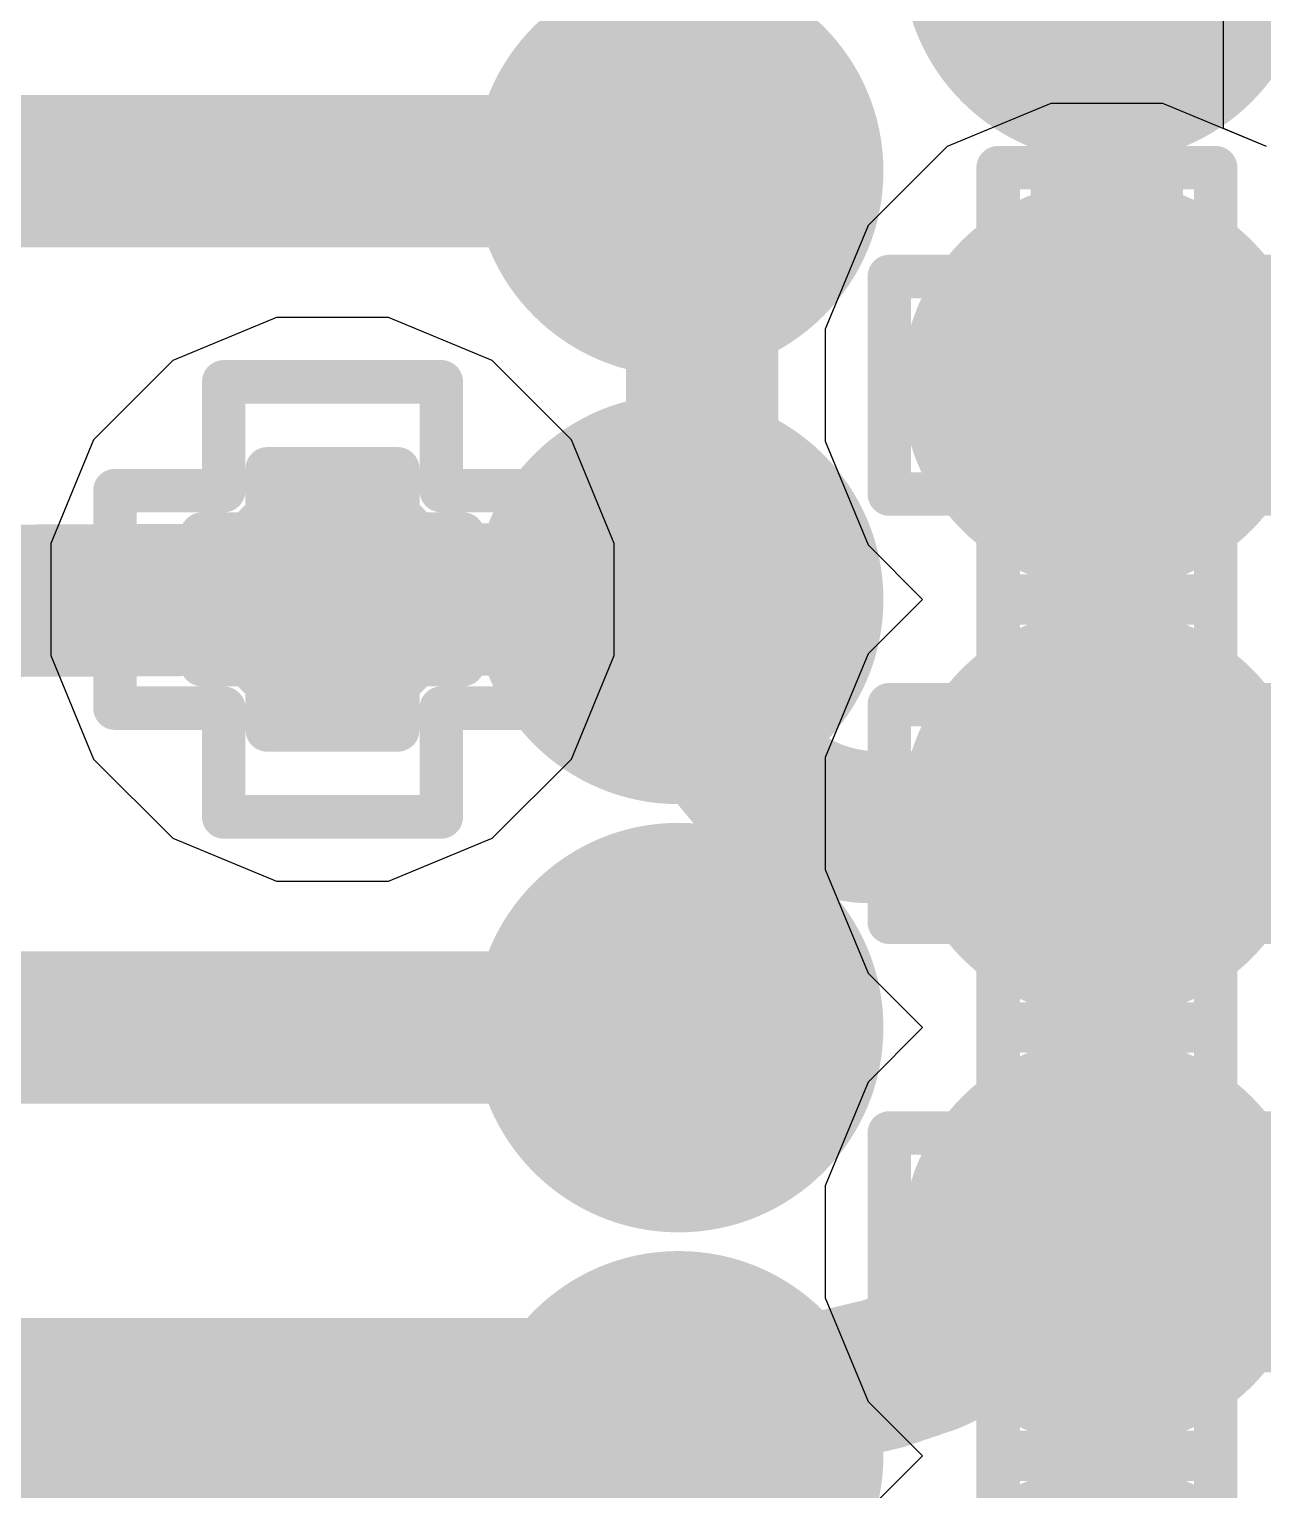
# Model space of a CAD drawing. Header units: inches. Extents: x -2 to 5376, y -4 to 5426.
# Drawn here: x 119.578 to 121.019, y 38.881 to 40.586 of the extents above; entities that cross this region are included whole.
import ezdxf

# ---------------------------------------------------------------- set-up
doc = ezdxf.new("R2010")
doc.units = ezdxf.units.IN
for name, color, linetype in [('Bottom Layer', 5, 'Continuous'), ('Drill Drawing', 1, 'Continuous'), ('Layer 1', 16, 'Continuous'), ('Layer 2', 76, 'Continuous'), ('Top Layer', 1, 'Continuous'), ('Top Paste', 8, 'Continuous'), ('Top Solder', 216, 'Continuous'), ('Via Holes', 16, 'Continuous')]:
    doc.layers.add(name, color=color, linetype=linetype)

# ---------------------------------------------------------------- blocks, each defined once
blk = doc.blocks.new('AQFN_73_EP_7_7__144')
at = {"layer": 'Top Layer'}
h = blk.add_hatch(color=1, dxfattribs=at)
edge = h.paths.add_edge_path()
edge.add_arc((-2.75, 1.5), 0.1375, 0, 360)
h = blk.add_hatch(color=1, dxfattribs=at)
edge = h.paths.add_edge_path()
edge.add_arc((-3.25, 1.25), 0.1375, 0, 360)
h = blk.add_hatch(color=1, dxfattribs=at)
edge = h.paths.add_edge_path()
edge.add_arc((-2.75, 1), 0.1375, 0, 360)
h = blk.add_hatch(color=1, dxfattribs=at)
edge = h.paths.add_edge_path()
edge.add_arc((-3.25, 0.75), 0.1375, 0, 360)
h = blk.add_hatch(color=1, dxfattribs=at)
edge = h.paths.add_edge_path()
edge.add_arc((-2.75, 0.5), 0.1375, 0, 360)
h = blk.add_hatch(color=1, dxfattribs=at)
edge = h.paths.add_edge_path()
edge.add_arc((-3.25, 0.25), 0.1375, 0, 360)
h = blk.add_hatch(color=1, dxfattribs=at)
edge = h.paths.add_edge_path()
edge.add_arc((-2.75, 0), 0.1375, 0, 360)
h = blk.add_hatch(color=1, dxfattribs=at)
edge = h.paths.add_edge_path()
edge.add_arc((-3.25, -0.25), 0.1375, 0, 360)
at = {"layer": 'Top Paste'}
h = blk.add_hatch(color=8, dxfattribs=at)
edge = h.paths.add_edge_path()
edge.add_arc((-2.75, 1.5), 0.1375, 0, 360)
h = blk.add_hatch(color=8, dxfattribs=at)
edge = h.paths.add_edge_path()
edge.add_arc((-3.25, 1.25), 0.1375, 0, 360)
h = blk.add_hatch(color=8, dxfattribs=at)
edge = h.paths.add_edge_path()
edge.add_arc((-2.75, 1), 0.1375, 0, 360)
h = blk.add_hatch(color=8, dxfattribs=at)
edge = h.paths.add_edge_path()
edge.add_arc((-3.25, 0.75), 0.1375, 0, 360)
h = blk.add_hatch(color=8, dxfattribs=at)
edge = h.paths.add_edge_path()
edge.add_arc((-2.75, 0.5), 0.1375, 0, 360)
h = blk.add_hatch(color=8, dxfattribs=at)
edge = h.paths.add_edge_path()
edge.add_arc((-3.25, 0.25), 0.1375, 0, 360)
h = blk.add_hatch(color=8, dxfattribs=at)
edge = h.paths.add_edge_path()
edge.add_arc((-2.75, 0), 0.1375, 0, 360)
h = blk.add_hatch(color=8, dxfattribs=at)
edge = h.paths.add_edge_path()
edge.add_arc((-3.25, -0.25), 0.1375, 0, 360)
at = {"layer": 'Top Solder'}
h = blk.add_hatch(color=216, dxfattribs=at)
edge = h.paths.add_edge_path()
edge.add_arc((-2.75, 1.5), 0.2391, 0, 360)
h = blk.add_hatch(color=216, dxfattribs=at)
edge = h.paths.add_edge_path()
edge.add_arc((-3.25, 1.25), 0.2391, 0, 360)
h = blk.add_hatch(color=216, dxfattribs=at)
edge = h.paths.add_edge_path()
edge.add_arc((-2.75, 1), 0.2391, 0, 360)
h = blk.add_hatch(color=216, dxfattribs=at)
edge = h.paths.add_edge_path()
edge.add_arc((-3.25, 0.75), 0.2391, 0, 360)
h = blk.add_hatch(color=216, dxfattribs=at)
edge = h.paths.add_edge_path()
edge.add_arc((-2.75, 0.5), 0.2391, 0, 360)
h = blk.add_hatch(color=216, dxfattribs=at)
edge = h.paths.add_edge_path()
edge.add_arc((-3.25, 0.25), 0.2391, 0, 360)
h = blk.add_hatch(color=216, dxfattribs=at)
edge = h.paths.add_edge_path()
edge.add_arc((-2.75, 0), 0.2391, 0, 360)
h = blk.add_hatch(color=216, dxfattribs=at)
edge = h.paths.add_edge_path()
edge.add_arc((-3.25, -0.25), 0.2391, 0, 360)
h = blk.add_hatch(color=216, dxfattribs=at)
edge = h.paths.add_edge_path()
edge.add_arc((-2.75, -0.5), 0.2391, 0, 360)

msp = doc.modelspace()

# ---------------------------------------------------------------- hatches: boundary and pattern name
at = {"layer": 'Bottom Layer'}
h = msp.add_hatch(color=5, dxfattribs=at)
edge = h.paths.add_edge_path()
edge.add_arc((120.8366, 40.1704), 0.15, 0, 360)
h = msp.add_hatch(color=5, dxfattribs=at)
edge = h.paths.add_edge_path()
edge.add_arc((119.9324, 39.9204), 0.15, 0, 360)
h = msp.add_hatch(color=5, dxfattribs=at)
edge = h.paths.add_edge_path()
edge.add_arc((120.8366, 39.6704), 0.15, 0, 360)
h = msp.add_hatch(color=5, dxfattribs=at)
edge = h.paths.add_edge_path()
edge.add_arc((120.8366, 39.1704), 0.15, 0, 360)
at = {"layer": 'Layer 1'}
h = msp.add_hatch(color=16, dxfattribs=at)
edge = h.paths.add_edge_path()
edge.add_arc((120.8366, 40.1704), 0.15, 0, 360)
h = msp.add_hatch(color=16, dxfattribs=at)
edge = h.paths.add_edge_path()
edge.add_arc((119.9324, 39.9204), 0.15, 0, 360)
h = msp.add_hatch(color=16, dxfattribs=at)
edge = h.paths.add_edge_path()
edge.add_arc((120.8366, 39.6704), 0.15, 0, 360)
h = msp.add_hatch(color=16, dxfattribs=at)
edge = h.paths.add_edge_path()
edge.add_arc((120.8366, 39.1704), 0.15, 0, 360)
at = {"layer": 'Layer 2'}
h = msp.add_hatch(color=76, dxfattribs=at)
edge = h.paths.add_edge_path()
edge.add_arc((120.8366, 40.1704), 0.15, 0, 360)
h = msp.add_hatch(color=76, dxfattribs=at)
edge = h.paths.add_edge_path()
edge.add_arc((119.9324, 39.9204), 0.15, 0, 360)
h = msp.add_hatch(color=76, dxfattribs=at)
edge = h.paths.add_edge_path()
edge.add_arc((120.8366, 39.6704), 0.15, 0, 360)
h = msp.add_hatch(color=76, dxfattribs=at)
edge = h.paths.add_edge_path()
edge.add_arc((120.8366, 39.1704), 0.15, 0, 360)
at = {"layer": 'Top Layer'}
h = msp.add_hatch(color=1, dxfattribs=at)
edge = h.paths.add_edge_path()
edge.add_arc((120.8366, 40.1704), 0.15, 0, 360)
h = msp.add_hatch(color=1, dxfattribs=at)
edge = h.paths.add_edge_path()
edge.add_arc((119.9324, 39.9204), 0.15, 0, 360)
h = msp.add_hatch(color=1, dxfattribs=at)
edge = h.paths.add_edge_path()
edge.add_arc((120.8366, 39.6704), 0.15, 0, 360)
h = msp.add_hatch(color=1, dxfattribs=at)
edge = h.paths.add_edge_path()
edge.add_arc((120.8366, 39.1704), 0.15, 0, 360)
at = {"layer": 'Via Holes'}
h = msp.add_hatch(color=7, dxfattribs=at)
edge = h.paths.add_edge_path()
edge.add_arc((120.8366, 40.1704), 0.075, 0, 360)
h = msp.add_hatch(color=7, dxfattribs=at)
edge = h.paths.add_edge_path()
edge.add_arc((119.9324, 39.9204), 0.075, 0, 360)
h = msp.add_hatch(color=7, dxfattribs=at)
edge = h.paths.add_edge_path()
edge.add_arc((120.8366, 39.6704), 0.075, 0, 360)
h = msp.add_hatch(color=7, dxfattribs=at)
edge = h.paths.add_edge_path()
edge.add_arc((120.8366, 39.1704), 0.075, 0, 360)

# ---------------------------------------------------------------- linework, layer by layer
at = {"layer": 'Bottom Layer'}
msp.add_lwpolyline([(120.8366, 40.1704, 0.1778, 0.1778, 0), (120.8366, 41.298, 0.1778, 0.1778, 0)], format="xyseb", dxfattribs=at)
msp.add_lwpolyline([(120.7922, 40.1704, 0.0889, 0.0889, 1), (120.8811, 40.1704, 0.0889, 0.0889, 1)], format="xyseb", close=True, dxfattribs=at)
at = {"layer": 'Drill Drawing'}
for points in [[(120.7096, 40.2974, 0.0508, 0.0508, 0), (120.7096, 40.4244, 0.0508, 0.0508, 0)], [(120.7096, 40.4244, 0.0508, 0.0508, 0), (120.9636, 40.4244, 0.0508, 0.0508, 0)], [(120.9636, 40.2974, 0.0508, 0.0508, 0), (120.9636, 40.4244, 0.0508, 0.0508, 0)], [(120.7604, 40.2466, 0.0508, 0.0508, 0), (120.7604, 40.3228, 0.0508, 0.0508, 0)], [(120.7604, 40.3228, 0.0508, 0.0508, 0), (120.9128, 40.3228, 0.0508, 0.0508, 0)], [(120.9128, 40.2466, 0.0508, 0.0508, 0), (120.9128, 40.3228, 0.0508, 0.0508, 0)], [(120.5826, 40.0434, 0.0508, 0.0508, 0), (120.5826, 40.2974, 0.0508, 0.0508, 0)], [(120.5826, 40.2974, 0.0508, 0.0508, 0), (120.7096, 40.2974, 0.0508, 0.0508, 0)], [(120.9636, 40.2974, 0.0508, 0.0508, 0), (121.0906, 40.2974, 0.0508, 0.0508, 0)], [(120.6842, 40.0942, 0.0508, 0.0508, 0), (120.6842, 40.2466, 0.0508, 0.0508, 0)], [(120.6842, 40.2466, 0.0508, 0.0508, 0), (120.7604, 40.2466, 0.0508, 0.0508, 0)], [(120.9128, 40.2466, 0.0508, 0.0508, 0), (120.989, 40.2466, 0.0508, 0.0508, 0)], [(120.989, 40.0942, 0.0508, 0.0508, 0), (120.989, 40.2466, 0.0508, 0.0508, 0)], [(119.8054, 40.0474, 0.0508, 0.0508, 0), (119.8054, 40.1744, 0.0508, 0.0508, 0)], [(119.8054, 40.1744, 0.0508, 0.0508, 0), (120.0594, 40.1744, 0.0508, 0.0508, 0)], [(120.0594, 40.0474, 0.0508, 0.0508, 0), (120.0594, 40.1744, 0.0508, 0.0508, 0)], [(120.6842, 40.0942, 0.0508, 0.0508, 0), (120.7604, 40.0942, 0.0508, 0.0508, 0)], [(120.7604, 40.018, 0.0508, 0.0508, 0), (120.7604, 40.0942, 0.0508, 0.0508, 0)], [(120.9128, 40.0942, 0.0508, 0.0508, 0), (120.989, 40.0942, 0.0508, 0.0508, 0)], [(120.9128, 40.018, 0.0508, 0.0508, 0), (120.9128, 40.0942, 0.0508, 0.0508, 0)], [(119.8562, 39.9966, 0.0508, 0.0508, 0), (119.8562, 40.0728, 0.0508, 0.0508, 0)], [(119.8562, 40.0728, 0.0508, 0.0508, 0), (120.0086, 40.0728, 0.0508, 0.0508, 0)], [(120.0086, 39.9966, 0.0508, 0.0508, 0), (120.0086, 40.0728, 0.0508, 0.0508, 0)], [(119.6784, 39.7934, 0.0508, 0.0508, 0), (119.6784, 40.0474, 0.0508, 0.0508, 0)], [(119.6784, 40.0474, 0.0508, 0.0508, 0), (119.8054, 40.0474, 0.0508, 0.0508, 0)], [(120.0594, 40.0474, 0.0508, 0.0508, 0), (120.1864, 40.0474, 0.0508, 0.0508, 0)], [(120.1864, 39.7934, 0.0508, 0.0508, 0), (120.1864, 40.0474, 0.0508, 0.0508, 0)], [(120.5826, 40.0434, 0.0508, 0.0508, 0), (120.7096, 40.0434, 0.0508, 0.0508, 0)], [(120.7096, 39.9164, 0.0508, 0.0508, 0), (120.7096, 40.0434, 0.0508, 0.0508, 0)], [(120.9636, 40.0434, 0.0508, 0.0508, 0), (121.0906, 40.0434, 0.0508, 0.0508, 0)], [(120.9636, 39.9164, 0.0508, 0.0508, 0), (120.9636, 40.0434, 0.0508, 0.0508, 0)], [(120.7604, 40.018, 0.0508, 0.0508, 0), (120.9128, 40.018, 0.0508, 0.0508, 0)], [(119.78, 39.8442, 0.0508, 0.0508, 0), (119.78, 39.9966, 0.0508, 0.0508, 0)], [(119.78, 39.9966, 0.0508, 0.0508, 0), (119.8562, 39.9966, 0.0508, 0.0508, 0)], [(120.0086, 39.9966, 0.0508, 0.0508, 0), (120.0848, 39.9966, 0.0508, 0.0508, 0)], [(120.0848, 39.8442, 0.0508, 0.0508, 0), (120.0848, 39.9966, 0.0508, 0.0508, 0)], [(120.7096, 39.7974, 0.0508, 0.0508, 0), (120.7096, 39.9244, 0.0508, 0.0508, 0)], [(120.7096, 39.9244, 0.0508, 0.0508, 0), (120.9636, 39.9244, 0.0508, 0.0508, 0)], [(120.7096, 39.9164, 0.0508, 0.0508, 0), (120.9636, 39.9164, 0.0508, 0.0508, 0)], [(120.9636, 39.7974, 0.0508, 0.0508, 0), (120.9636, 39.9244, 0.0508, 0.0508, 0)], [(119.78, 39.8442, 0.0508, 0.0508, 0), (119.8562, 39.8442, 0.0508, 0.0508, 0)], [(119.8562, 39.768, 0.0508, 0.0508, 0), (119.8562, 39.8442, 0.0508, 0.0508, 0)], [(120.0086, 39.8442, 0.0508, 0.0508, 0), (120.0848, 39.8442, 0.0508, 0.0508, 0)], [(120.0086, 39.768, 0.0508, 0.0508, 0), (120.0086, 39.8442, 0.0508, 0.0508, 0)], [(120.7604, 39.7466, 0.0508, 0.0508, 0), (120.7604, 39.8228, 0.0508, 0.0508, 0)], [(120.7604, 39.8228, 0.0508, 0.0508, 0), (120.9128, 39.8228, 0.0508, 0.0508, 0)], [(120.9128, 39.7466, 0.0508, 0.0508, 0), (120.9128, 39.8228, 0.0508, 0.0508, 0)], [(120.5826, 39.5434, 0.0508, 0.0508, 0), (120.5826, 39.7974, 0.0508, 0.0508, 0)], [(120.5826, 39.7974, 0.0508, 0.0508, 0), (120.7096, 39.7974, 0.0508, 0.0508, 0)], [(120.9636, 39.7974, 0.0508, 0.0508, 0), (121.0906, 39.7974, 0.0508, 0.0508, 0)], [(119.6784, 39.7934, 0.0508, 0.0508, 0), (119.8054, 39.7934, 0.0508, 0.0508, 0)], [(119.8054, 39.6664, 0.0508, 0.0508, 0), (119.8054, 39.7934, 0.0508, 0.0508, 0)], [(120.0594, 39.7934, 0.0508, 0.0508, 0), (120.1864, 39.7934, 0.0508, 0.0508, 0)], [(120.0594, 39.6664, 0.0508, 0.0508, 0), (120.0594, 39.7934, 0.0508, 0.0508, 0)], [(119.8562, 39.768, 0.0508, 0.0508, 0), (120.0086, 39.768, 0.0508, 0.0508, 0)], [(120.6842, 39.5942, 0.0508, 0.0508, 0), (120.6842, 39.7466, 0.0508, 0.0508, 0)], [(120.6842, 39.7466, 0.0508, 0.0508, 0), (120.7604, 39.7466, 0.0508, 0.0508, 0)], [(120.9128, 39.7466, 0.0508, 0.0508, 0), (120.989, 39.7466, 0.0508, 0.0508, 0)], [(120.989, 39.5942, 0.0508, 0.0508, 0), (120.989, 39.7466, 0.0508, 0.0508, 0)], [(119.8054, 39.6664, 0.0508, 0.0508, 0), (120.0594, 39.6664, 0.0508, 0.0508, 0)], [(120.6842, 39.5942, 0.0508, 0.0508, 0), (120.7604, 39.5942, 0.0508, 0.0508, 0)], [(120.7604, 39.518, 0.0508, 0.0508, 0), (120.7604, 39.5942, 0.0508, 0.0508, 0)], [(120.9128, 39.5942, 0.0508, 0.0508, 0), (120.989, 39.5942, 0.0508, 0.0508, 0)], [(120.9128, 39.518, 0.0508, 0.0508, 0), (120.9128, 39.5942, 0.0508, 0.0508, 0)], [(120.5826, 39.5434, 0.0508, 0.0508, 0), (120.7096, 39.5434, 0.0508, 0.0508, 0)], [(120.7096, 39.4164, 0.0508, 0.0508, 0), (120.7096, 39.5434, 0.0508, 0.0508, 0)], [(120.9636, 39.5434, 0.0508, 0.0508, 0), (121.0906, 39.5434, 0.0508, 0.0508, 0)], [(120.9636, 39.4164, 0.0508, 0.0508, 0), (120.9636, 39.5434, 0.0508, 0.0508, 0)], [(120.7604, 39.518, 0.0508, 0.0508, 0), (120.9128, 39.518, 0.0508, 0.0508, 0)], [(120.7096, 39.2974, 0.0508, 0.0508, 0), (120.7096, 39.4244, 0.0508, 0.0508, 0)], [(120.7096, 39.4244, 0.0508, 0.0508, 0), (120.9636, 39.4244, 0.0508, 0.0508, 0)], [(120.9636, 39.2974, 0.0508, 0.0508, 0), (120.9636, 39.4244, 0.0508, 0.0508, 0)], [(120.7096, 39.4164, 0.0508, 0.0508, 0), (120.9636, 39.4164, 0.0508, 0.0508, 0)], [(120.7604, 39.2466, 0.0508, 0.0508, 0), (120.7604, 39.3228, 0.0508, 0.0508, 0)], [(120.7604, 39.3228, 0.0508, 0.0508, 0), (120.9128, 39.3228, 0.0508, 0.0508, 0)], [(120.9128, 39.2466, 0.0508, 0.0508, 0), (120.9128, 39.3228, 0.0508, 0.0508, 0)], [(120.5826, 39.0434, 0.0508, 0.0508, 0), (120.5826, 39.2974, 0.0508, 0.0508, 0)], [(120.5826, 39.2974, 0.0508, 0.0508, 0), (120.7096, 39.2974, 0.0508, 0.0508, 0)], [(120.9636, 39.2974, 0.0508, 0.0508, 0), (121.0906, 39.2974, 0.0508, 0.0508, 0)], [(120.6842, 39.0942, 0.0508, 0.0508, 0), (120.6842, 39.2466, 0.0508, 0.0508, 0)], [(120.6842, 39.2466, 0.0508, 0.0508, 0), (120.7604, 39.2466, 0.0508, 0.0508, 0)], [(120.9128, 39.2466, 0.0508, 0.0508, 0), (120.989, 39.2466, 0.0508, 0.0508, 0)], [(120.989, 39.0942, 0.0508, 0.0508, 0), (120.989, 39.2466, 0.0508, 0.0508, 0)], [(120.6842, 39.0942, 0.0508, 0.0508, 0), (120.7604, 39.0942, 0.0508, 0.0508, 0)], [(120.7604, 39.018, 0.0508, 0.0508, 0), (120.7604, 39.0942, 0.0508, 0.0508, 0)], [(120.9128, 39.0942, 0.0508, 0.0508, 0), (120.989, 39.0942, 0.0508, 0.0508, 0)], [(120.9128, 39.018, 0.0508, 0.0508, 0), (120.9128, 39.0942, 0.0508, 0.0508, 0)], [(120.5826, 39.0434, 0.0508, 0.0508, 0), (120.7096, 39.0434, 0.0508, 0.0508, 0)], [(120.7096, 38.9164, 0.0508, 0.0508, 0), (120.7096, 39.0434, 0.0508, 0.0508, 0)], [(120.9636, 39.0434, 0.0508, 0.0508, 0), (121.0906, 39.0434, 0.0508, 0.0508, 0)], [(120.9636, 38.9164, 0.0508, 0.0508, 0), (120.9636, 39.0434, 0.0508, 0.0508, 0)], [(120.7604, 39.018, 0.0508, 0.0508, 0), (120.9128, 39.018, 0.0508, 0.0508, 0)], [(120.7096, 38.7974, 0.0508, 0.0508, 0), (120.7096, 38.9244, 0.0508, 0.0508, 0)], [(120.7096, 38.9244, 0.0508, 0.0508, 0), (120.9636, 38.9244, 0.0508, 0.0508, 0)], [(120.7096, 38.9164, 0.0508, 0.0508, 0), (120.9636, 38.9164, 0.0508, 0.0508, 0)], [(120.9636, 38.7974, 0.0508, 0.0508, 0), (120.9636, 38.9244, 0.0508, 0.0508, 0)]]:
    msp.add_lwpolyline(points, format="xyseb", dxfattribs=at)
for points in [[(120.6969, 40.4244, 0.0254, 0.0254, 1), (120.7223, 40.4244, 0.0254, 0.0254, 1)], [(120.6969, 40.4244, 0.0254, 0.0254, 1), (120.7223, 40.4244, 0.0254, 0.0254, 1)], [(120.9509, 40.4244, 0.0254, 0.0254, 1), (120.9763, 40.4244, 0.0254, 0.0254, 1)], [(120.9509, 40.4244, 0.0254, 0.0254, 1), (120.9763, 40.4244, 0.0254, 0.0254, 1)], [(120.7477, 40.3228, 0.0254, 0.0254, 1), (120.7731, 40.3228, 0.0254, 0.0254, 1)], [(120.7477, 40.3228, 0.0254, 0.0254, 1), (120.7731, 40.3228, 0.0254, 0.0254, 1)], [(120.9001, 40.3228, 0.0254, 0.0254, 1), (120.9255, 40.3228, 0.0254, 0.0254, 1)], [(120.9001, 40.3228, 0.0254, 0.0254, 1), (120.9255, 40.3228, 0.0254, 0.0254, 1)], [(120.5699, 40.2974, 0.0254, 0.0254, 1), (120.5953, 40.2974, 0.0254, 0.0254, 1)], [(120.5699, 40.2974, 0.0254, 0.0254, 1), (120.5953, 40.2974, 0.0254, 0.0254, 1)], [(120.6969, 40.2974, 0.0254, 0.0254, 1), (120.7223, 40.2974, 0.0254, 0.0254, 1)], [(120.6969, 40.2974, 0.0254, 0.0254, 1), (120.7223, 40.2974, 0.0254, 0.0254, 1)], [(120.9509, 40.2974, 0.0254, 0.0254, 1), (120.9763, 40.2974, 0.0254, 0.0254, 1)], [(120.9509, 40.2974, 0.0254, 0.0254, 1), (120.9763, 40.2974, 0.0254, 0.0254, 1)], [(120.6715, 40.2466, 0.0254, 0.0254, 1), (120.6969, 40.2466, 0.0254, 0.0254, 1)], [(120.6715, 40.2466, 0.0254, 0.0254, 1), (120.6969, 40.2466, 0.0254, 0.0254, 1)], [(120.7477, 40.2466, 0.0254, 0.0254, 1), (120.7731, 40.2466, 0.0254, 0.0254, 1)], [(120.7477, 40.2466, 0.0254, 0.0254, 1), (120.7731, 40.2466, 0.0254, 0.0254, 1)], [(120.9001, 40.2466, 0.0254, 0.0254, 1), (120.9255, 40.2466, 0.0254, 0.0254, 1)], [(120.9001, 40.2466, 0.0254, 0.0254, 1), (120.9255, 40.2466, 0.0254, 0.0254, 1)], [(120.9763, 40.2466, 0.0254, 0.0254, 1), (121.0017, 40.2466, 0.0254, 0.0254, 1)], [(120.9763, 40.2466, 0.0254, 0.0254, 1), (121.0017, 40.2466, 0.0254, 0.0254, 1)], [(119.7927, 40.1744, 0.0254, 0.0254, 1), (119.8181, 40.1744, 0.0254, 0.0254, 1)], [(119.7927, 40.1744, 0.0254, 0.0254, 1), (119.8181, 40.1744, 0.0254, 0.0254, 1)], [(120.0467, 40.1744, 0.0254, 0.0254, 1), (120.0721, 40.1744, 0.0254, 0.0254, 1)], [(120.0467, 40.1744, 0.0254, 0.0254, 1), (120.0721, 40.1744, 0.0254, 0.0254, 1)], [(120.6715, 40.0942, 0.0254, 0.0254, 1), (120.6969, 40.0942, 0.0254, 0.0254, 1)], [(120.6715, 40.0942, 0.0254, 0.0254, 1), (120.6969, 40.0942, 0.0254, 0.0254, 1)], [(120.7477, 40.0942, 0.0254, 0.0254, 1), (120.7731, 40.0942, 0.0254, 0.0254, 1)], [(120.7477, 40.0942, 0.0254, 0.0254, 1), (120.7731, 40.0942, 0.0254, 0.0254, 1)], [(120.9001, 40.0942, 0.0254, 0.0254, 1), (120.9255, 40.0942, 0.0254, 0.0254, 1)], [(120.9001, 40.0942, 0.0254, 0.0254, 1), (120.9255, 40.0942, 0.0254, 0.0254, 1)], [(120.9763, 40.0942, 0.0254, 0.0254, 1), (121.0017, 40.0942, 0.0254, 0.0254, 1)], [(120.9763, 40.0942, 0.0254, 0.0254, 1), (121.0017, 40.0942, 0.0254, 0.0254, 1)], [(119.8435, 40.0728, 0.0254, 0.0254, 1), (119.8689, 40.0728, 0.0254, 0.0254, 1)], [(119.8435, 40.0728, 0.0254, 0.0254, 1), (119.8689, 40.0728, 0.0254, 0.0254, 1)], [(119.9959, 40.0728, 0.0254, 0.0254, 1), (120.0213, 40.0728, 0.0254, 0.0254, 1)], [(119.9959, 40.0728, 0.0254, 0.0254, 1), (120.0213, 40.0728, 0.0254, 0.0254, 1)], [(119.6657, 40.0474, 0.0254, 0.0254, 1), (119.6911, 40.0474, 0.0254, 0.0254, 1)], [(119.6657, 40.0474, 0.0254, 0.0254, 1), (119.6911, 40.0474, 0.0254, 0.0254, 1)], [(119.7927, 40.0474, 0.0254, 0.0254, 1), (119.8181, 40.0474, 0.0254, 0.0254, 1)], [(119.7927, 40.0474, 0.0254, 0.0254, 1), (119.8181, 40.0474, 0.0254, 0.0254, 1)], [(120.0467, 40.0474, 0.0254, 0.0254, 1), (120.0721, 40.0474, 0.0254, 0.0254, 1)], [(120.0467, 40.0474, 0.0254, 0.0254, 1), (120.0721, 40.0474, 0.0254, 0.0254, 1)], [(120.1737, 40.0474, 0.0254, 0.0254, 1), (120.1991, 40.0474, 0.0254, 0.0254, 1)], [(120.1737, 40.0474, 0.0254, 0.0254, 1), (120.1991, 40.0474, 0.0254, 0.0254, 1)], [(120.5699, 40.0434, 0.0254, 0.0254, 1), (120.5953, 40.0434, 0.0254, 0.0254, 1)], [(120.5699, 40.0434, 0.0254, 0.0254, 1), (120.5953, 40.0434, 0.0254, 0.0254, 1)], [(120.6969, 40.0434, 0.0254, 0.0254, 1), (120.7223, 40.0434, 0.0254, 0.0254, 1)], [(120.6969, 40.0434, 0.0254, 0.0254, 1), (120.7223, 40.0434, 0.0254, 0.0254, 1)], [(120.9509, 40.0434, 0.0254, 0.0254, 1), (120.9763, 40.0434, 0.0254, 0.0254, 1)], [(120.9509, 40.0434, 0.0254, 0.0254, 1), (120.9763, 40.0434, 0.0254, 0.0254, 1)], [(120.7477, 40.018, 0.0254, 0.0254, 1), (120.7731, 40.018, 0.0254, 0.0254, 1)], [(120.7477, 40.018, 0.0254, 0.0254, 1), (120.7731, 40.018, 0.0254, 0.0254, 1)], [(120.9001, 40.018, 0.0254, 0.0254, 1), (120.9255, 40.018, 0.0254, 0.0254, 1)], [(120.9001, 40.018, 0.0254, 0.0254, 1), (120.9255, 40.018, 0.0254, 0.0254, 1)], [(119.7673, 39.9966, 0.0254, 0.0254, 1), (119.7927, 39.9966, 0.0254, 0.0254, 1)], [(119.7673, 39.9966, 0.0254, 0.0254, 1), (119.7927, 39.9966, 0.0254, 0.0254, 1)], [(119.8435, 39.9966, 0.0254, 0.0254, 1), (119.8689, 39.9966, 0.0254, 0.0254, 1)], [(119.8435, 39.9966, 0.0254, 0.0254, 1), (119.8689, 39.9966, 0.0254, 0.0254, 1)], [(119.9959, 39.9966, 0.0254, 0.0254, 1), (120.0213, 39.9966, 0.0254, 0.0254, 1)], [(119.9959, 39.9966, 0.0254, 0.0254, 1), (120.0213, 39.9966, 0.0254, 0.0254, 1)], [(120.0721, 39.9966, 0.0254, 0.0254, 1), (120.0975, 39.9966, 0.0254, 0.0254, 1)], [(120.0721, 39.9966, 0.0254, 0.0254, 1), (120.0975, 39.9966, 0.0254, 0.0254, 1)], [(120.6969, 39.9244, 0.0254, 0.0254, 1), (120.7223, 39.9244, 0.0254, 0.0254, 1)], [(120.6969, 39.9244, 0.0254, 0.0254, 1), (120.7223, 39.9244, 0.0254, 0.0254, 1)], [(120.6969, 39.9164, 0.0254, 0.0254, 1), (120.7223, 39.9164, 0.0254, 0.0254, 1)], [(120.6969, 39.9164, 0.0254, 0.0254, 1), (120.7223, 39.9164, 0.0254, 0.0254, 1)], [(120.9509, 39.9244, 0.0254, 0.0254, 1), (120.9763, 39.9244, 0.0254, 0.0254, 1)], [(120.9509, 39.9244, 0.0254, 0.0254, 1), (120.9763, 39.9244, 0.0254, 0.0254, 1)], [(120.9509, 39.9164, 0.0254, 0.0254, 1), (120.9763, 39.9164, 0.0254, 0.0254, 1)], [(120.9509, 39.9164, 0.0254, 0.0254, 1), (120.9763, 39.9164, 0.0254, 0.0254, 1)], [(119.7673, 39.8442, 0.0254, 0.0254, 1), (119.7927, 39.8442, 0.0254, 0.0254, 1)], [(119.7673, 39.8442, 0.0254, 0.0254, 1), (119.7927, 39.8442, 0.0254, 0.0254, 1)], [(119.8435, 39.8442, 0.0254, 0.0254, 1), (119.8689, 39.8442, 0.0254, 0.0254, 1)], [(119.8435, 39.8442, 0.0254, 0.0254, 1), (119.8689, 39.8442, 0.0254, 0.0254, 1)], [(119.9959, 39.8442, 0.0254, 0.0254, 1), (120.0213, 39.8442, 0.0254, 0.0254, 1)], [(119.9959, 39.8442, 0.0254, 0.0254, 1), (120.0213, 39.8442, 0.0254, 0.0254, 1)], [(120.0721, 39.8442, 0.0254, 0.0254, 1), (120.0975, 39.8442, 0.0254, 0.0254, 1)], [(120.0721, 39.8442, 0.0254, 0.0254, 1), (120.0975, 39.8442, 0.0254, 0.0254, 1)], [(120.7477, 39.8228, 0.0254, 0.0254, 1), (120.7731, 39.8228, 0.0254, 0.0254, 1)], [(120.7477, 39.8228, 0.0254, 0.0254, 1), (120.7731, 39.8228, 0.0254, 0.0254, 1)], [(120.9001, 39.8228, 0.0254, 0.0254, 1), (120.9255, 39.8228, 0.0254, 0.0254, 1)], [(120.9001, 39.8228, 0.0254, 0.0254, 1), (120.9255, 39.8228, 0.0254, 0.0254, 1)], [(120.5699, 39.7974, 0.0254, 0.0254, 1), (120.5953, 39.7974, 0.0254, 0.0254, 1)], [(120.5699, 39.7974, 0.0254, 0.0254, 1), (120.5953, 39.7974, 0.0254, 0.0254, 1)], [(120.6969, 39.7974, 0.0254, 0.0254, 1), (120.7223, 39.7974, 0.0254, 0.0254, 1)], [(120.6969, 39.7974, 0.0254, 0.0254, 1), (120.7223, 39.7974, 0.0254, 0.0254, 1)], [(120.9509, 39.7974, 0.0254, 0.0254, 1), (120.9763, 39.7974, 0.0254, 0.0254, 1)], [(120.9509, 39.7974, 0.0254, 0.0254, 1), (120.9763, 39.7974, 0.0254, 0.0254, 1)], [(119.6657, 39.7934, 0.0254, 0.0254, 1), (119.6911, 39.7934, 0.0254, 0.0254, 1)], [(119.6657, 39.7934, 0.0254, 0.0254, 1), (119.6911, 39.7934, 0.0254, 0.0254, 1)], [(119.7927, 39.7934, 0.0254, 0.0254, 1), (119.8181, 39.7934, 0.0254, 0.0254, 1)], [(119.7927, 39.7934, 0.0254, 0.0254, 1), (119.8181, 39.7934, 0.0254, 0.0254, 1)], [(120.0467, 39.7934, 0.0254, 0.0254, 1), (120.0721, 39.7934, 0.0254, 0.0254, 1)], [(120.0467, 39.7934, 0.0254, 0.0254, 1), (120.0721, 39.7934, 0.0254, 0.0254, 1)], [(120.1737, 39.7934, 0.0254, 0.0254, 1), (120.1991, 39.7934, 0.0254, 0.0254, 1)], [(120.1737, 39.7934, 0.0254, 0.0254, 1), (120.1991, 39.7934, 0.0254, 0.0254, 1)], [(119.8435, 39.768, 0.0254, 0.0254, 1), (119.8689, 39.768, 0.0254, 0.0254, 1)], [(119.8435, 39.768, 0.0254, 0.0254, 1), (119.8689, 39.768, 0.0254, 0.0254, 1)], [(119.9959, 39.768, 0.0254, 0.0254, 1), (120.0213, 39.768, 0.0254, 0.0254, 1)], [(119.9959, 39.768, 0.0254, 0.0254, 1), (120.0213, 39.768, 0.0254, 0.0254, 1)], [(120.6715, 39.7466, 0.0254, 0.0254, 1), (120.6969, 39.7466, 0.0254, 0.0254, 1)], [(120.6715, 39.7466, 0.0254, 0.0254, 1), (120.6969, 39.7466, 0.0254, 0.0254, 1)], [(120.7477, 39.7466, 0.0254, 0.0254, 1), (120.7731, 39.7466, 0.0254, 0.0254, 1)], [(120.7477, 39.7466, 0.0254, 0.0254, 1), (120.7731, 39.7466, 0.0254, 0.0254, 1)], [(120.9001, 39.7466, 0.0254, 0.0254, 1), (120.9255, 39.7466, 0.0254, 0.0254, 1)], [(120.9001, 39.7466, 0.0254, 0.0254, 1), (120.9255, 39.7466, 0.0254, 0.0254, 1)], [(120.9763, 39.7466, 0.0254, 0.0254, 1), (121.0017, 39.7466, 0.0254, 0.0254, 1)], [(120.9763, 39.7466, 0.0254, 0.0254, 1), (121.0017, 39.7466, 0.0254, 0.0254, 1)], [(119.7927, 39.6664, 0.0254, 0.0254, 1), (119.8181, 39.6664, 0.0254, 0.0254, 1)], [(119.7927, 39.6664, 0.0254, 0.0254, 1), (119.8181, 39.6664, 0.0254, 0.0254, 1)], [(120.0467, 39.6664, 0.0254, 0.0254, 1), (120.0721, 39.6664, 0.0254, 0.0254, 1)], [(120.0467, 39.6664, 0.0254, 0.0254, 1), (120.0721, 39.6664, 0.0254, 0.0254, 1)], [(120.6715, 39.5942, 0.0254, 0.0254, 1), (120.6969, 39.5942, 0.0254, 0.0254, 1)], [(120.6715, 39.5942, 0.0254, 0.0254, 1), (120.6969, 39.5942, 0.0254, 0.0254, 1)], [(120.7477, 39.5942, 0.0254, 0.0254, 1), (120.7731, 39.5942, 0.0254, 0.0254, 1)], [(120.7477, 39.5942, 0.0254, 0.0254, 1), (120.7731, 39.5942, 0.0254, 0.0254, 1)], [(120.9001, 39.5942, 0.0254, 0.0254, 1), (120.9255, 39.5942, 0.0254, 0.0254, 1)], [(120.9001, 39.5942, 0.0254, 0.0254, 1), (120.9255, 39.5942, 0.0254, 0.0254, 1)], [(120.9763, 39.5942, 0.0254, 0.0254, 1), (121.0017, 39.5942, 0.0254, 0.0254, 1)], [(120.9763, 39.5942, 0.0254, 0.0254, 1), (121.0017, 39.5942, 0.0254, 0.0254, 1)], [(120.5699, 39.5434, 0.0254, 0.0254, 1), (120.5953, 39.5434, 0.0254, 0.0254, 1)], [(120.5699, 39.5434, 0.0254, 0.0254, 1), (120.5953, 39.5434, 0.0254, 0.0254, 1)], [(120.6969, 39.5434, 0.0254, 0.0254, 1), (120.7223, 39.5434, 0.0254, 0.0254, 1)], [(120.6969, 39.5434, 0.0254, 0.0254, 1), (120.7223, 39.5434, 0.0254, 0.0254, 1)], [(120.9509, 39.5434, 0.0254, 0.0254, 1), (120.9763, 39.5434, 0.0254, 0.0254, 1)], [(120.9509, 39.5434, 0.0254, 0.0254, 1), (120.9763, 39.5434, 0.0254, 0.0254, 1)], [(120.7477, 39.518, 0.0254, 0.0254, 1), (120.7731, 39.518, 0.0254, 0.0254, 1)], [(120.7477, 39.518, 0.0254, 0.0254, 1), (120.7731, 39.518, 0.0254, 0.0254, 1)], [(120.9001, 39.518, 0.0254, 0.0254, 1), (120.9255, 39.518, 0.0254, 0.0254, 1)], [(120.9001, 39.518, 0.0254, 0.0254, 1), (120.9255, 39.518, 0.0254, 0.0254, 1)], [(120.6969, 39.4244, 0.0254, 0.0254, 1), (120.7223, 39.4244, 0.0254, 0.0254, 1)], [(120.6969, 39.4244, 0.0254, 0.0254, 1), (120.7223, 39.4244, 0.0254, 0.0254, 1)], [(120.9509, 39.4244, 0.0254, 0.0254, 1), (120.9763, 39.4244, 0.0254, 0.0254, 1)], [(120.9509, 39.4244, 0.0254, 0.0254, 1), (120.9763, 39.4244, 0.0254, 0.0254, 1)], [(120.6969, 39.4164, 0.0254, 0.0254, 1), (120.7223, 39.4164, 0.0254, 0.0254, 1)], [(120.6969, 39.4164, 0.0254, 0.0254, 1), (120.7223, 39.4164, 0.0254, 0.0254, 1)], [(120.9509, 39.4164, 0.0254, 0.0254, 1), (120.9763, 39.4164, 0.0254, 0.0254, 1)], [(120.9509, 39.4164, 0.0254, 0.0254, 1), (120.9763, 39.4164, 0.0254, 0.0254, 1)], [(120.7477, 39.3228, 0.0254, 0.0254, 1), (120.7731, 39.3228, 0.0254, 0.0254, 1)], [(120.7477, 39.3228, 0.0254, 0.0254, 1), (120.7731, 39.3228, 0.0254, 0.0254, 1)], [(120.9001, 39.3228, 0.0254, 0.0254, 1), (120.9255, 39.3228, 0.0254, 0.0254, 1)], [(120.9001, 39.3228, 0.0254, 0.0254, 1), (120.9255, 39.3228, 0.0254, 0.0254, 1)], [(120.5699, 39.2974, 0.0254, 0.0254, 1), (120.5953, 39.2974, 0.0254, 0.0254, 1)], [(120.5699, 39.2974, 0.0254, 0.0254, 1), (120.5953, 39.2974, 0.0254, 0.0254, 1)], [(120.6969, 39.2974, 0.0254, 0.0254, 1), (120.7223, 39.2974, 0.0254, 0.0254, 1)], [(120.6969, 39.2974, 0.0254, 0.0254, 1), (120.7223, 39.2974, 0.0254, 0.0254, 1)], [(120.9509, 39.2974, 0.0254, 0.0254, 1), (120.9763, 39.2974, 0.0254, 0.0254, 1)], [(120.9509, 39.2974, 0.0254, 0.0254, 1), (120.9763, 39.2974, 0.0254, 0.0254, 1)], [(120.6715, 39.2466, 0.0254, 0.0254, 1), (120.6969, 39.2466, 0.0254, 0.0254, 1)], [(120.6715, 39.2466, 0.0254, 0.0254, 1), (120.6969, 39.2466, 0.0254, 0.0254, 1)], [(120.7477, 39.2466, 0.0254, 0.0254, 1), (120.7731, 39.2466, 0.0254, 0.0254, 1)], [(120.7477, 39.2466, 0.0254, 0.0254, 1), (120.7731, 39.2466, 0.0254, 0.0254, 1)], [(120.9001, 39.2466, 0.0254, 0.0254, 1), (120.9255, 39.2466, 0.0254, 0.0254, 1)], [(120.9001, 39.2466, 0.0254, 0.0254, 1), (120.9255, 39.2466, 0.0254, 0.0254, 1)], [(120.9763, 39.2466, 0.0254, 0.0254, 1), (121.0017, 39.2466, 0.0254, 0.0254, 1)], [(120.9763, 39.2466, 0.0254, 0.0254, 1), (121.0017, 39.2466, 0.0254, 0.0254, 1)], [(120.6715, 39.0942, 0.0254, 0.0254, 1), (120.6969, 39.0942, 0.0254, 0.0254, 1)], [(120.6715, 39.0942, 0.0254, 0.0254, 1), (120.6969, 39.0942, 0.0254, 0.0254, 1)], [(120.7477, 39.0942, 0.0254, 0.0254, 1), (120.7731, 39.0942, 0.0254, 0.0254, 1)], [(120.7477, 39.0942, 0.0254, 0.0254, 1), (120.7731, 39.0942, 0.0254, 0.0254, 1)], [(120.9001, 39.0942, 0.0254, 0.0254, 1), (120.9255, 39.0942, 0.0254, 0.0254, 1)], [(120.9001, 39.0942, 0.0254, 0.0254, 1), (120.9255, 39.0942, 0.0254, 0.0254, 1)], [(120.9763, 39.0942, 0.0254, 0.0254, 1), (121.0017, 39.0942, 0.0254, 0.0254, 1)], [(120.9763, 39.0942, 0.0254, 0.0254, 1), (121.0017, 39.0942, 0.0254, 0.0254, 1)], [(120.5699, 39.0434, 0.0254, 0.0254, 1), (120.5953, 39.0434, 0.0254, 0.0254, 1)], [(120.5699, 39.0434, 0.0254, 0.0254, 1), (120.5953, 39.0434, 0.0254, 0.0254, 1)], [(120.6969, 39.0434, 0.0254, 0.0254, 1), (120.7223, 39.0434, 0.0254, 0.0254, 1)], [(120.6969, 39.0434, 0.0254, 0.0254, 1), (120.7223, 39.0434, 0.0254, 0.0254, 1)], [(120.9509, 39.0434, 0.0254, 0.0254, 1), (120.9763, 39.0434, 0.0254, 0.0254, 1)], [(120.9509, 39.0434, 0.0254, 0.0254, 1), (120.9763, 39.0434, 0.0254, 0.0254, 1)], [(120.7477, 39.018, 0.0254, 0.0254, 1), (120.7731, 39.018, 0.0254, 0.0254, 1)], [(120.7477, 39.018, 0.0254, 0.0254, 1), (120.7731, 39.018, 0.0254, 0.0254, 1)], [(120.9001, 39.018, 0.0254, 0.0254, 1), (120.9255, 39.018, 0.0254, 0.0254, 1)], [(120.9001, 39.018, 0.0254, 0.0254, 1), (120.9255, 39.018, 0.0254, 0.0254, 1)], [(120.6969, 38.9244, 0.0254, 0.0254, 1), (120.7223, 38.9244, 0.0254, 0.0254, 1)], [(120.6969, 38.9244, 0.0254, 0.0254, 1), (120.7223, 38.9244, 0.0254, 0.0254, 1)], [(120.6969, 38.9164, 0.0254, 0.0254, 1), (120.7223, 38.9164, 0.0254, 0.0254, 1)], [(120.6969, 38.9164, 0.0254, 0.0254, 1), (120.7223, 38.9164, 0.0254, 0.0254, 1)], [(120.9509, 38.9244, 0.0254, 0.0254, 1), (120.9763, 38.9244, 0.0254, 0.0254, 1)], [(120.9509, 38.9244, 0.0254, 0.0254, 1), (120.9763, 38.9244, 0.0254, 0.0254, 1)], [(120.9509, 38.9164, 0.0254, 0.0254, 1), (120.9763, 38.9164, 0.0254, 0.0254, 1)], [(120.9509, 38.9164, 0.0254, 0.0254, 1), (120.9763, 38.9164, 0.0254, 0.0254, 1)]]:
    msp.add_lwpolyline(points, format="xyseb", close=True, dxfattribs=at)
at = {"layer": 'Layer 1'}
for p, q in [((120.7712, 40.4994), (120.6502, 40.4493)), ((120.902, 40.4994), (120.7712, 40.4994)), ((121.023, 40.4493), (120.902, 40.4994)), ((120.6502, 40.4493), (120.5577, 40.3568)), ((120.5577, 40.3568), (120.5076, 40.2358)), ((119.867, 40.2494), (119.746, 40.1993)), ((119.9978, 40.2494), (119.867, 40.2494)), ((120.1188, 40.1993), (119.9978, 40.2494)), ((120.5076, 40.2358), (120.5076, 40.105)), ((119.746, 40.1993), (119.6535, 40.1068)), ((120.2113, 40.1068), (120.1188, 40.1993)), ((119.6535, 40.1068), (119.6034, 39.9858)), ((120.2614, 39.9858), (120.2113, 40.1068)), ((120.5076, 40.105), (120.5577, 39.984)), ((119.6034, 39.9858), (119.6034, 39.855)), ((120.2614, 39.855), (120.2614, 39.9858)), ((120.5577, 39.984), (120.6213, 39.9204)), ((120.6213, 39.9204), (120.5577, 39.8568)), ((119.6034, 39.855), (119.6535, 39.734)), ((120.2113, 39.734), (120.2614, 39.855)), ((120.5577, 39.8568), (120.5076, 39.7358)), ((120.5076, 39.7358), (120.5076, 39.605)), ((119.6535, 39.734), (119.746, 39.6415)), ((120.1188, 39.6415), (120.2113, 39.734)), ((119.746, 39.6415), (119.867, 39.5914)), ((119.9978, 39.5914), (120.1188, 39.6415)), ((120.5076, 39.605), (120.5577, 39.484)), ((119.867, 39.5914), (119.9978, 39.5914)), ((120.5577, 39.484), (120.6213, 39.4204)), ((120.6213, 39.4204), (120.5577, 39.3568)), ((120.5577, 39.3568), (120.5076, 39.2358)), ((120.5076, 39.2358), (120.5076, 39.105)), ((120.5076, 39.105), (120.5577, 38.984)), ((120.5577, 38.984), (120.6213, 38.9204)), ((120.6213, 38.9204), (120.5577, 38.8568))]:
    msp.add_line(p, q, dxfattribs=at)
at = {"layer": 'Layer 2'}
for p, q in [((120.9728, 40.4701), (120.9728, 40.7753)), ((121.023, 40.4493), (120.9728, 40.4701))]:
    msp.add_line(p, q, dxfattribs=at)
for points in [[(120.3642, 39.8595, 0.1778, 0.1778, 0), (120.3642, 40.7753, 0.1778, 0.1778, 0)], [(111.7197, 39.8853, 0.1778, 0.1778, 0), (119.9324, 39.9204, 0.1778, 0.1778, 0)], [(119.9324, 39.9204, 0.1778, 0.1778, 0), (119.9381, 39.9204, 0.1778, 0.1778, 0)], [(120.5696, 39.654, 0.1778, 0.1778, -0.414214), (120.3642, 39.8595, 0.1778, 0.1778, 0)], [(120.8366, 39.654, 0.1778, 0.1778, 0), (120.8366, 39.6704, 0.1778, 0.1778, 0)], [(120.5696, 39.654, 0.1778, 0.1778, 0), (120.8366, 39.654, 0.1778, 0.1778, 0)], [(120.8366, 39.1704, 0.1778, 0.1778, -0.073701), (120.6935, 39.0642, 0.1778, 0.1778, 0)], [(120.6438, 39.0412, 0.1778, 0.1778, -0.023181), (120.679, 39.0574, 0.1778, 0.1778, 0)], [(120.6935, 39.0642, 0.1778, 0.1778, -0.022491), (120.679, 39.0574, 0.1778, 0.1778, 0)], [(120.6287, 39.0343, 0.1778, 0.1778, -0.093677), (120.4068, 38.9924, 0.1778, 0.1778, 0)], [(120.6438, 39.0412, 0.1778, 0.1778, -0.023444), (120.6287, 39.0343, 0.1778, 0.1778, 0)], [(96.0428, 38.9924, 0.1778, 0.1778, 0), (120.4068, 38.9924, 0.1778, 0.1778, 0)]]:
    msp.add_lwpolyline(points, format="xyseb", dxfattribs=at)
for points in [[(119.8879, 39.9204, 0.0889, 0.0889, 1), (119.9768, 39.9204, 0.0889, 0.0889, 1)], [(119.8879, 39.9204, 0.0889, 0.0889, 1), (119.9768, 39.9204, 0.0889, 0.0889, 1)], [(119.8937, 39.9204, 0.0889, 0.0889, 1), (119.9826, 39.9204, 0.0889, 0.0889, 1)], [(120.3197, 39.8595, 0.0889, 0.0889, 1), (120.4086, 39.8595, 0.0889, 0.0889, 1)], [(120.3197, 39.8595, 0.0889, 0.0889, 1), (120.4086, 39.8595, 0.0889, 0.0889, 1)], [(120.7922, 39.6704, 0.0889, 0.0889, 1), (120.8811, 39.6704, 0.0889, 0.0889, 1)], [(120.5251, 39.654, 0.0889, 0.0889, 1), (120.614, 39.654, 0.0889, 0.0889, 1)], [(120.5251, 39.654, 0.0889, 0.0889, 1), (120.614, 39.654, 0.0889, 0.0889, 1)], [(120.7922, 39.654, 0.0889, 0.0889, 1), (120.8811, 39.654, 0.0889, 0.0889, 1)], [(120.7922, 39.654, 0.0889, 0.0889, 1), (120.8811, 39.654, 0.0889, 0.0889, 1)], [(120.7922, 39.1704, 0.0889, 0.0889, 1), (120.8811, 39.1704, 0.0889, 0.0889, 1)], [(120.6345, 39.0574, 0.0889, 0.0889, 1), (120.7234, 39.0574, 0.0889, 0.0889, 1)], [(120.6345, 39.0574, 0.0889, 0.0889, 1), (120.7234, 39.0574, 0.0889, 0.0889, 1)], [(120.649, 39.0642, 0.0889, 0.0889, 1), (120.7379, 39.0642, 0.0889, 0.0889, 1)], [(120.649, 39.0642, 0.0889, 0.0889, 1), (120.7379, 39.0642, 0.0889, 0.0889, 1)], [(120.5842, 39.0343, 0.0889, 0.0889, 1), (120.6731, 39.0343, 0.0889, 0.0889, 1)], [(120.5842, 39.0343, 0.0889, 0.0889, 1), (120.6731, 39.0343, 0.0889, 0.0889, 1)], [(120.5994, 39.0412, 0.0889, 0.0889, 1), (120.6883, 39.0412, 0.0889, 0.0889, 1)], [(120.5994, 39.0412, 0.0889, 0.0889, 1), (120.6883, 39.0412, 0.0889, 0.0889, 1)], [(120.3624, 38.9924, 0.0889, 0.0889, 1), (120.4513, 38.9924, 0.0889, 0.0889, 1)], [(120.3624, 38.9924, 0.0889, 0.0889, 1), (120.4513, 38.9924, 0.0889, 0.0889, 1)]]:
    msp.add_lwpolyline(points, format="xyseb", close=True, dxfattribs=at)
at = {"layer": 'Top Layer'}
for points in [[(119.2803, 40.4204, 0.1778, 0.1778, 0), (120.3366, 40.4204, 0.1778, 0.1778, 0)], [(119.9324, 39.9204, 0.1778, 0.1778, 0), (120.3366, 39.9204, 0.1778, 0.1778, 0)], [(119.2131, 39.4204, 0.1778, 0.1778, 0), (120.3366, 39.4204, 0.1778, 0.1778, 0)], [(114.0721, 38.9204, 0.1778, 0.1778, 0), (120.3366, 38.9204, 0.1778, 0.1778, 0)]]:
    msp.add_lwpolyline(points, format="xyseb", dxfattribs=at)
for points in [[(120.2921, 40.4204, 0.0889, 0.0889, 1), (120.381, 40.4204, 0.0889, 0.0889, 1)], [(119.8879, 39.9204, 0.0889, 0.0889, 1), (119.9768, 39.9204, 0.0889, 0.0889, 1)], [(120.2921, 39.9204, 0.0889, 0.0889, 1), (120.381, 39.9204, 0.0889, 0.0889, 1)], [(120.2921, 39.4204, 0.0889, 0.0889, 1), (120.381, 39.4204, 0.0889, 0.0889, 1)], [(120.2921, 38.9204, 0.0889, 0.0889, 1), (120.381, 38.9204, 0.0889, 0.0889, 1)]]:
    msp.add_lwpolyline(points, format="xyseb", close=True, dxfattribs=at)

# ---------------------------------------------------------------- block references
msp.add_blockref('AQFN_73_EP_7_7__144', (123.5866, 39.1704))

doc.saveas('drawing.dxf')
